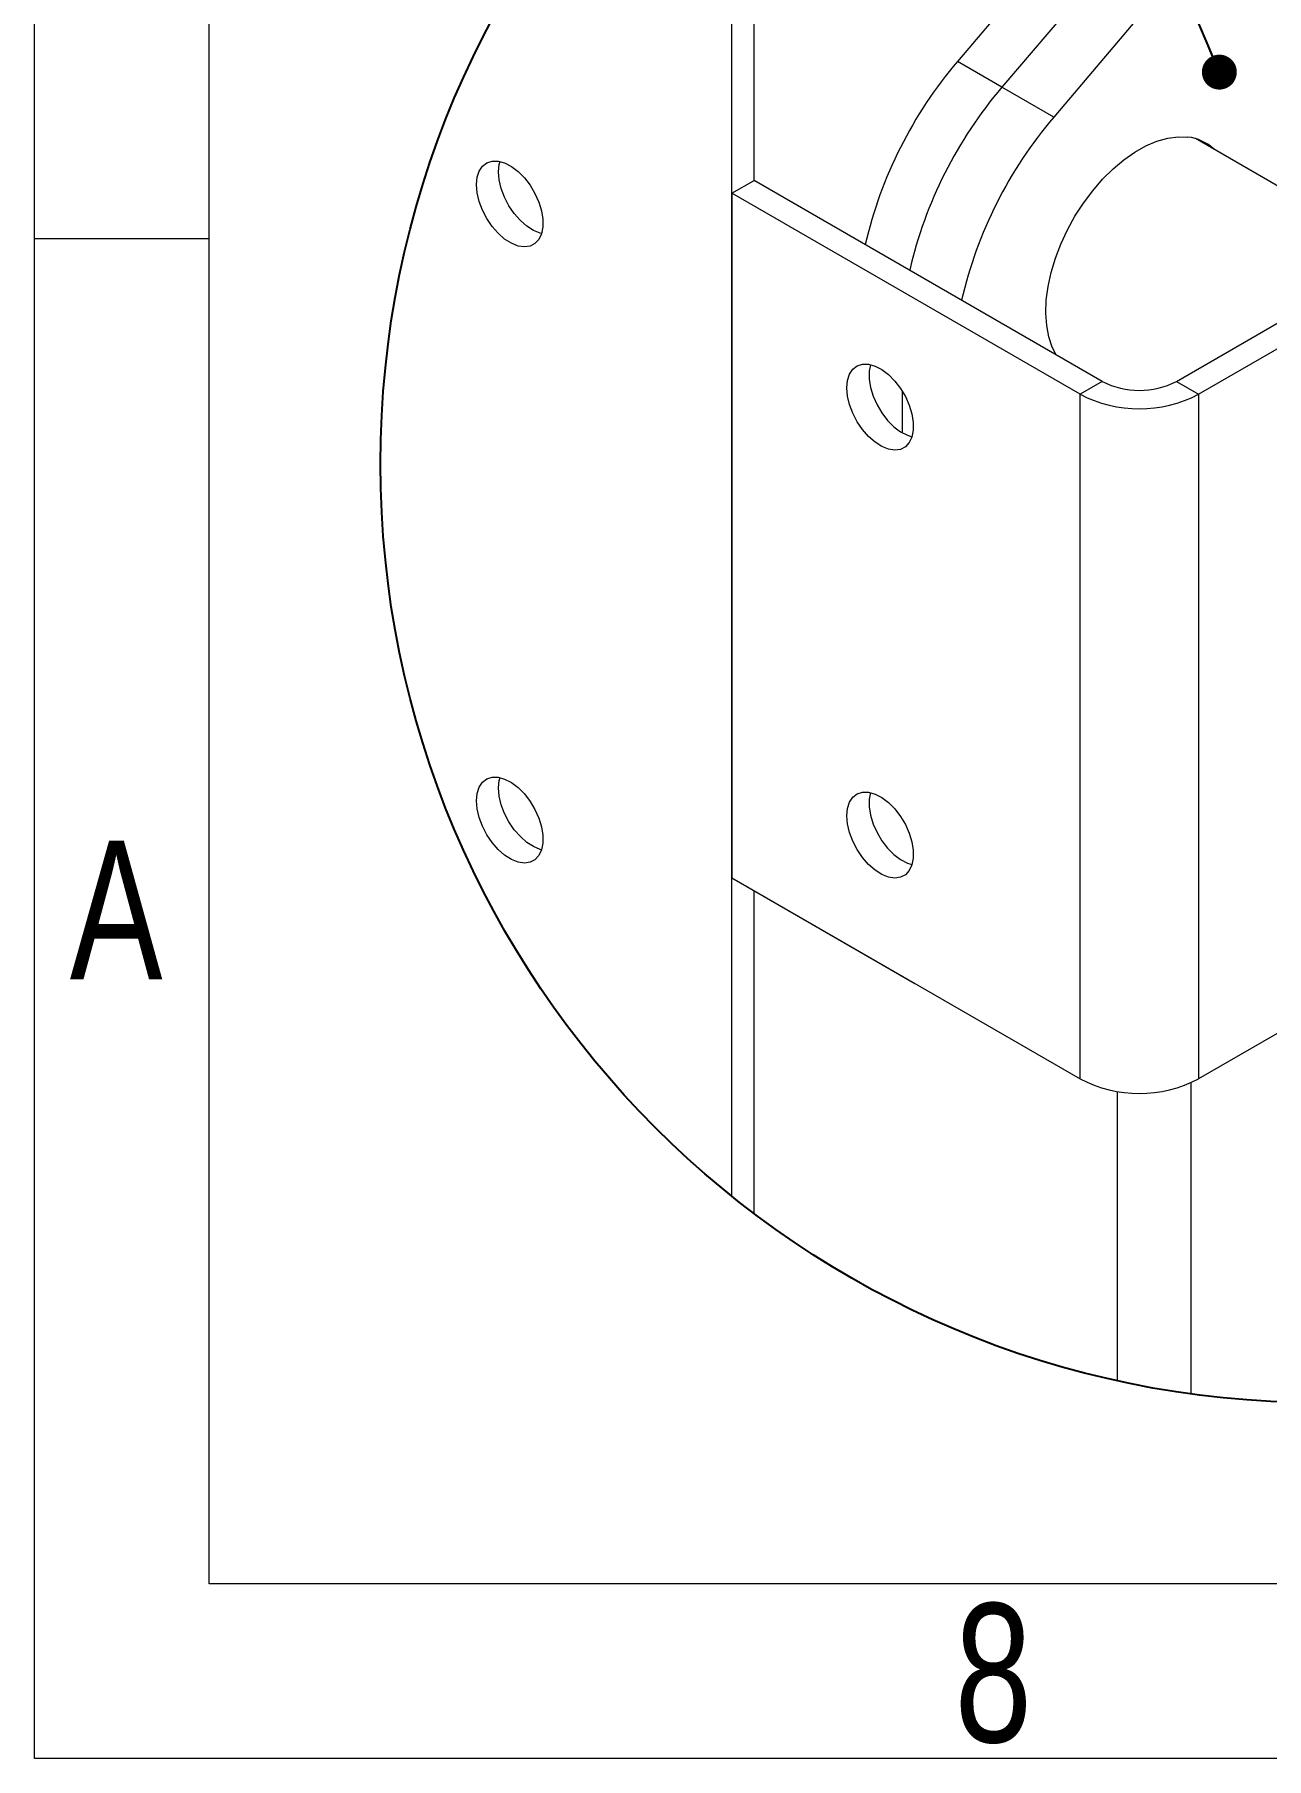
# Model space of a CAD drawing. Header units: millimetres. Extents: x 953 to 17674, y 376 to 6295.
# Drawn here: x 953 to 1659, y 555 to 1542 of the extents above; entities that cross this region are included whole.
import ezdxf

# ---------------------------------------------------------------- set-up
doc = ezdxf.new("R2010")
doc.units = ezdxf.units.MM
doc.layers.add('SHEET', color=179, linetype='Continuous')
doc.styles.add('SLDTEXTSTYLE0', font='TXT', dxfattribs={"width": 0.75})
doc.styles.get("Standard").update_dxf_attribs({"font": 'arial.ttf'})
doc.dimstyles.new('SLDDIMSTYLE1', dxfattribs={"dimtxt": 0.18, "dimasz": 3.302, "dimexe": 0, "dimexo": 0.0625, "dimgap": 0, "dimtad": 0, "dimtih": 1, "dimtoh": 1, "dimdec": 0, "dimrnd": 1e-09, "dimzin": 0, "dimdsep": 46, "dimtxsty": 'Standard', "dimsah": 1, "dimcen": 0.09, "dimadec": 0, "dimazin": 0, "dimtfac": 3.302, "dimtdec": 0, "dimtofl": 0, "dimtmove": 0, "dimatfit": 3, "dimfxl": 1, "dimfrac": 2, "dimtolj": 1, "dimtzin": 0, "dimarcsym": 0})

msp = doc.modelspace()

# ---------------------------------------------------------------- linework, layer by layer
at = {"linetype": 'Continuous', "lineweight": 20}
for p, q in [((952.90534, 554.87005), (952.90534, 6294.86983)), ((1052.90534, 654.87005), (1052.90534, 6194.86983)), ((1365.11028, 1458.34833), (1365.11028, 1725.3355)), ((1352.3824, 876.73419), (1352.3824, 1715.44042)), ((1590.10996, 1654.40761), (1481.54141, 1526.37321)), ((1615.56573, 1639.71231), (1506.99718, 1511.6779)), ((1645.26434, 1622.56767), (1536.69579, 1494.53326)), ((1606.94084, 1343.23488), (2048.1754, 1597.95417)), ((1619.66885, 1335.88716), (2060.90341, 1590.60645)), ((1506.99718, 1511.6779), (1481.54141, 1526.37321)), ((1536.69579, 1494.53326), (1506.99718, 1511.6779)), ((1732.83086, 1415.90994), (1617.90753, 1482.25377)), ((1732.83086, 1415.9098), (1617.90753, 1482.25362)), ((1352.3824, 1451.00068), (1365.11028, 1458.34833)), ((1352.3824, 1451.00068), (1365.11028, 1458.34833)), ((1551.78646, 1335.88716), (1352.3824, 1451.00068)), ((1352.3824, 1451.00068), (1352.3824, 1059.06118)), ((1551.78646, 1335.88716), (1352.3824, 1451.00068)), ((1564.51435, 1343.23481), (1365.11028, 1458.34833)), ((1564.51435, 1343.23481), (1365.11028, 1458.34833)), ((1606.94084, 1343.23488), (1802.74717, 1456.27147)), ((1619.66885, 1335.88716), (1802.74729, 1441.57609)), ((1052.90534, 1424.87002), (952.90534, 1424.87002)), ((1564.51435, 1343.23481), (1551.78646, 1335.88716)), ((1564.51435, 1343.23481), (1551.78646, 1335.88716)), ((1606.94084, 1343.23488), (1619.66885, 1335.88716)), ((1606.94084, 1343.23488), (1619.66885, 1335.88716)), ((1449.96301, 1337.61243), (1449.96301, 1313.82875)), ((1449.96301, 1337.61243), (1449.96301, 1313.82861)), ((1551.78646, 1296.69955), (1551.78646, 1335.88716)), ((1551.78646, 943.94759), (1551.78646, 1335.88716)), ((1619.66885, 1335.88716), (1619.66885, 1139.94939)), ((1619.66885, 1335.88716), (1619.66885, 943.94759)), ((1352.3824, 1059.06118), (1457.1174, 998.59896)), ((1352.3824, 1059.06111), (1551.78646, 943.94759)), ((1365.11028, 866.83911), (1365.11028, 1051.71333)), ((1726.52969, 1005.63705), (1619.66885, 943.94759)), ((1615.42608, 763.59219), (1615.42608, 941.89968)), ((1572.99971, 936.72248), (1572.99971, 771.16727)), ((8852.90503, 654.87005), (1052.90534, 654.87005)), ((8952.90502, 554.87005), (952.90534, 554.87005))]:
    msp.add_line(p, q, dxfattribs=at)
at = {"linetype": 'Continuous', "lineweight": 20, "flags": 128}
for points in [[(1538.0554, 1358.5093), (1535.86014, 1362.86539), (1533.89778, 1368.70155), (1532.66297, 1375.1773), (1532.17301, 1382.20103), (1532.43487, 1389.67425), (1533.44487, 1397.49235), (1535.18887, 1405.54552), (1537.64219, 1413.72026), (1540.77059, 1421.90245), (1544.53004, 1429.97675), (1548.86796, 1437.83016), (1553.72315, 1445.3523), (1559.02771, 1452.43769), (1564.70704, 1458.98631), (1570.68149, 1464.90692), (1576.86708, 1470.1163), (1583.1771, 1474.54102), (1589.5229, 1478.1191), (1595.81546, 1480.80033), (1601.96642, 1482.54682), (1607.8894, 1483.33471), (1613.50127, 1483.15222)], [(1206.01129, 1455.88612), (1206.40199, 1460.09866), (1207.55842, 1463.68723), (1209.43328, 1466.50538), (1211.94944, 1468.43731), (1215.00425, 1469.40447), (1218.47251, 1469.36669), (1222.21212, 1468.32599), (1226.07007, 1466.32487), (1229.88857, 1463.44505), (1233.51109, 1459.80437), (1236.78945, 1455.55231), (1239.58934, 1450.86248), (1241.79598, 1445.92759), (1243.31934, 1440.94883), (1244.09695, 1436.13017), (1244.09695, 1431.66931), (1243.31934, 1427.74875), (1241.79598, 1424.52882), (1239.58934, 1422.14137), (1236.78945, 1420.68452), (1233.51109, 1420.21728), (1229.88857, 1420.75936), (1226.07007, 1422.2883), (1222.21212, 1424.74147), (1218.47251, 1428.01843), (1215.00425, 1431.98502), (1211.94944, 1436.47889), (1209.43328, 1441.31622), (1207.55842, 1446.29903), (1206.40199, 1451.22278), (1206.01129, 1455.88612)], [(1218.73917, 1463.23377), (1219.12987, 1467.44631), (1219.5618, 1469.16137)], [(1243.37232, 1427.91596), (1242.61646, 1428.10701), (1238.79795, 1429.63595), (1234.94, 1432.08912), (1231.20039, 1435.36608), (1227.73213, 1439.33267), (1224.67733, 1443.82654), (1222.16116, 1448.66387), (1220.2863, 1453.64669), (1219.12987, 1458.57043), (1218.73917, 1463.23377)], [(1418.14337, 1339.54908), (1418.53407, 1343.76132), (1419.69049, 1347.35019), (1421.56535, 1350.16804), (1424.08152, 1352.10027), (1427.13632, 1353.06713), (1430.60433, 1353.02979), (1434.34419, 1351.98895), (1438.20215, 1349.98782), (1442.02065, 1347.10772), (1445.64317, 1343.46732), (1448.92152, 1339.21527), (1451.72117, 1334.52558), (1453.92806, 1329.59025), (1455.45142, 1324.61149), (1456.22903, 1319.79313), (1456.22903, 1315.33226), (1455.45142, 1311.41171), (1453.92806, 1308.19178), (1451.72117, 1305.80447), (1448.92152, 1304.34718), (1445.64317, 1303.88023), (1442.02065, 1304.42231), (1438.20215, 1305.95096), (1434.34419, 1308.40413), (1430.60433, 1311.68124), (1427.13632, 1315.64769), (1424.08152, 1320.14184), (1421.56535, 1324.97917), (1419.69049, 1329.9617), (1418.53407, 1334.88545), (1418.14337, 1339.54908)], [(1418.14337, 1339.54893), (1418.53407, 1343.76132), (1419.69049, 1347.35004), (1421.56535, 1350.16804), (1424.08152, 1352.10012), (1427.13632, 1353.06713), (1430.60433, 1353.02964), (1434.34419, 1351.9888), (1438.20215, 1349.98767), (1442.02065, 1347.10772), (1445.64317, 1343.46718), (1448.92152, 1339.21512), (1451.72117, 1334.52544), (1453.92806, 1329.59025), (1455.45142, 1324.61149), (1456.22903, 1319.79298), (1456.22903, 1315.33212), (1455.45142, 1311.41156), (1453.92806, 1308.19163), (1451.72117, 1305.80432), (1448.92152, 1304.34718), (1445.64317, 1303.88016), (1442.02065, 1304.4221), (1438.20215, 1305.95096), (1434.34419, 1308.40406), (1430.60433, 1311.68117), (1427.13632, 1315.64776), (1424.08152, 1320.1417), (1421.56535, 1324.97903), (1419.69049, 1329.9617), (1418.53407, 1334.88545), (1418.14337, 1339.54893)], [(1431.69387, 1352.82404), (1430.96911, 1349.07066), (1430.96911, 1344.6098), (1431.74672, 1339.79144), (1433.27008, 1334.81268), (1435.47697, 1329.87735), (1438.27687, 1325.18751), (1441.55497, 1320.9356), (1445.17749, 1317.29521), (1448.996, 1314.41511), (1452.8542, 1312.41383), (1455.50414, 1311.57877)], [(1431.69387, 1352.82404), (1430.96911, 1349.07052), (1430.96911, 1344.60966), (1431.74672, 1339.79129), (1433.27008, 1334.81253), (1435.47697, 1329.8772), (1438.27687, 1325.18751), (1441.55497, 1320.93553), (1445.17749, 1317.29499), (1448.996, 1314.41511), (1452.8542, 1312.41376), (1455.5044, 1311.57862)], [(1206.01129, 1103.14067), (1206.40199, 1107.35291), (1207.55842, 1110.94177), (1209.43328, 1113.75963), (1211.94944, 1115.69186), (1215.00425, 1116.65872), (1218.47251, 1116.62123), (1222.21212, 1115.58054), (1226.07007, 1113.57912), (1229.88857, 1110.69931), (1233.51109, 1107.05891), (1236.78945, 1102.80657), (1239.58934, 1098.11703), (1241.79598, 1093.18184), (1243.31934, 1088.20308), (1244.09695, 1083.38472), (1244.09695, 1078.92385), (1243.31934, 1075.0033), (1241.79598, 1071.78336), (1239.58934, 1069.39591), (1236.78945, 1067.93877), (1233.51109, 1067.47182), (1229.88857, 1068.0139), (1226.07007, 1069.54255), (1222.21212, 1071.99572), (1218.47251, 1075.27269), (1215.00425, 1079.23928), (1211.94944, 1083.73343), (1209.43328, 1088.57076), (1207.55842, 1093.55329), (1206.40199, 1098.47704), (1206.01129, 1103.14067)], [(1218.73917, 1110.48832), (1219.12987, 1114.70057), (1219.5618, 1116.41563)], [(1243.37232, 1075.17021), (1242.61646, 1075.36156), (1238.79795, 1076.8902), (1234.94, 1079.34337), (1231.20039, 1082.62034), (1227.73213, 1086.58693), (1224.67733, 1091.08109), (1222.16116, 1095.91842), (1220.2863, 1100.90094), (1219.12987, 1105.82469), (1218.73917, 1110.48832)], [(1418.14337, 1094.58679), (1418.53407, 1098.79932), (1419.69049, 1102.38789), (1421.56535, 1105.20575), (1424.08152, 1107.13797), (1427.13632, 1108.10513), (1430.60433, 1108.06749), (1434.34419, 1107.02666), (1438.20215, 1105.02553), (1442.02065, 1102.14572), (1445.64317, 1098.50503), (1448.92152, 1094.25298), (1451.72117, 1089.56329), (1453.92806, 1084.62796), (1455.45142, 1079.6492), (1456.22903, 1074.83083), (1456.22903, 1070.36997), (1455.45142, 1066.44941), (1453.92806, 1063.22948), (1451.72117, 1060.84218), (1448.92152, 1059.38518), (1445.64317, 1058.91794), (1442.02065, 1059.46002), (1438.20215, 1060.98896), (1434.34419, 1063.44184), (1430.60433, 1066.71895), (1427.13632, 1070.68569), (1424.08152, 1075.17955), (1421.56535, 1080.01688), (1419.69049, 1084.9994), (1418.53407, 1089.92345), (1418.14337, 1094.58679)], [(1418.14337, 1094.58679), (1418.53407, 1098.79918), (1419.69049, 1102.38782), (1421.56535, 1105.20582), (1424.08152, 1107.13797), (1427.13632, 1108.10499), (1430.60433, 1108.06742), (1434.34419, 1107.02658), (1438.20215, 1105.02538), (1442.02065, 1102.1455), (1445.64317, 1098.50496), (1448.92152, 1094.25283), (1451.72117, 1089.56322), (1453.92806, 1084.62796), (1455.45142, 1079.6492), (1456.22903, 1074.83076), (1456.22903, 1070.36997), (1455.45142, 1066.44934), (1453.92806, 1063.22941), (1451.72117, 1060.84218), (1448.92152, 1059.38496), (1445.64317, 1058.91794), (1442.02065, 1059.45988), (1438.20215, 1060.98874), (1434.34419, 1063.44184), (1430.60433, 1066.71895), (1427.13632, 1070.68554), (1424.08152, 1075.17948), (1421.56535, 1080.01674), (1419.69049, 1084.9994), (1418.53407, 1089.92323), (1418.14337, 1094.58679)], [(1431.69387, 1107.86174), (1430.96911, 1104.10837), (1430.96911, 1099.64751), (1431.74672, 1094.82914), (1433.27008, 1089.85038), (1435.47697, 1084.91505), (1438.27687, 1080.22551), (1441.55497, 1075.97331), (1445.17749, 1072.33292), (1448.996, 1069.45311), (1452.8542, 1067.45154), (1455.50414, 1066.61677)], [(1431.69387, 1107.86174), (1430.96911, 1104.1083), (1430.96911, 1099.64751), (1431.74672, 1094.82907), (1433.27008, 1089.85031), (1435.47697, 1084.91505), (1438.27687, 1080.22529), (1441.55497, 1075.97331), (1445.17749, 1072.33277), (1448.996, 1069.45289), (1452.8542, 1067.45154), (1455.50414, 1066.61655)]]:
    msp.add_lwpolyline(points, dxfattribs=at)
msp.add_circle((1688.61169, 1296.0873), 537.50086)
at = {"linetype": 'Continuous', "lineweight": 20}
for centre, radius, start, end in [((1670.73497, 1365.36674), 248.42964, 139.60173525, 166.91574329), ((1696.19074, 1350.67144), 248.42964, 139.60173525, 166.91574329), ((1725.88935, 1333.5268), 248.42964, 139.60173525, 166.91574329), ((1610.6183, 1457.40061), 25.91249, 46.23641058, 83.61216071), ((1585.72752, 1384.17609), 46.1106, 242.60967384, 297.39052331), ((1585.72752, 1384.17609), 46.1106, 242.60967384, 297.39052331), ((1585.72766, 1400.78588), 73.2383, 242.39101358, 297.60898642), ((1585.72766, 1400.78588), 73.2383, 242.39101358, 297.60898642), ((1585.72766, 1008.84631), 73.2383, 242.39101358, 297.60898642)]:
    msp.add_arc(centre, radius, start, end, dxfattribs=at)

# ---------------------------------------------------------------- texts
at = {"linetype": 'Continuous', "lineweight": 20, "char_height": 79.375, "attachment_point": 2, "style": 'SLDTEXTSTYLE0'}
for s, insert in [('A', (999.6991, 1080.3703)), ('8', (1502.10606, 643.64021))]:
    msp.add_mtext(s, dxfattribs=dict(at, insert=insert))

# ---------------------------------------------------------------- leaders
at = {"layer": 'SHEET', "color": 0}
msp.add_leader([(1631.55659, 1520.31238), (1443.96648, 1963.64537)], dimstyle='SLDDIMSTYLE1', override={"dimasz": 20, "dimldrblk": 'Dot'}, dxfattribs=at)

doc.saveas('drawing.dxf')
